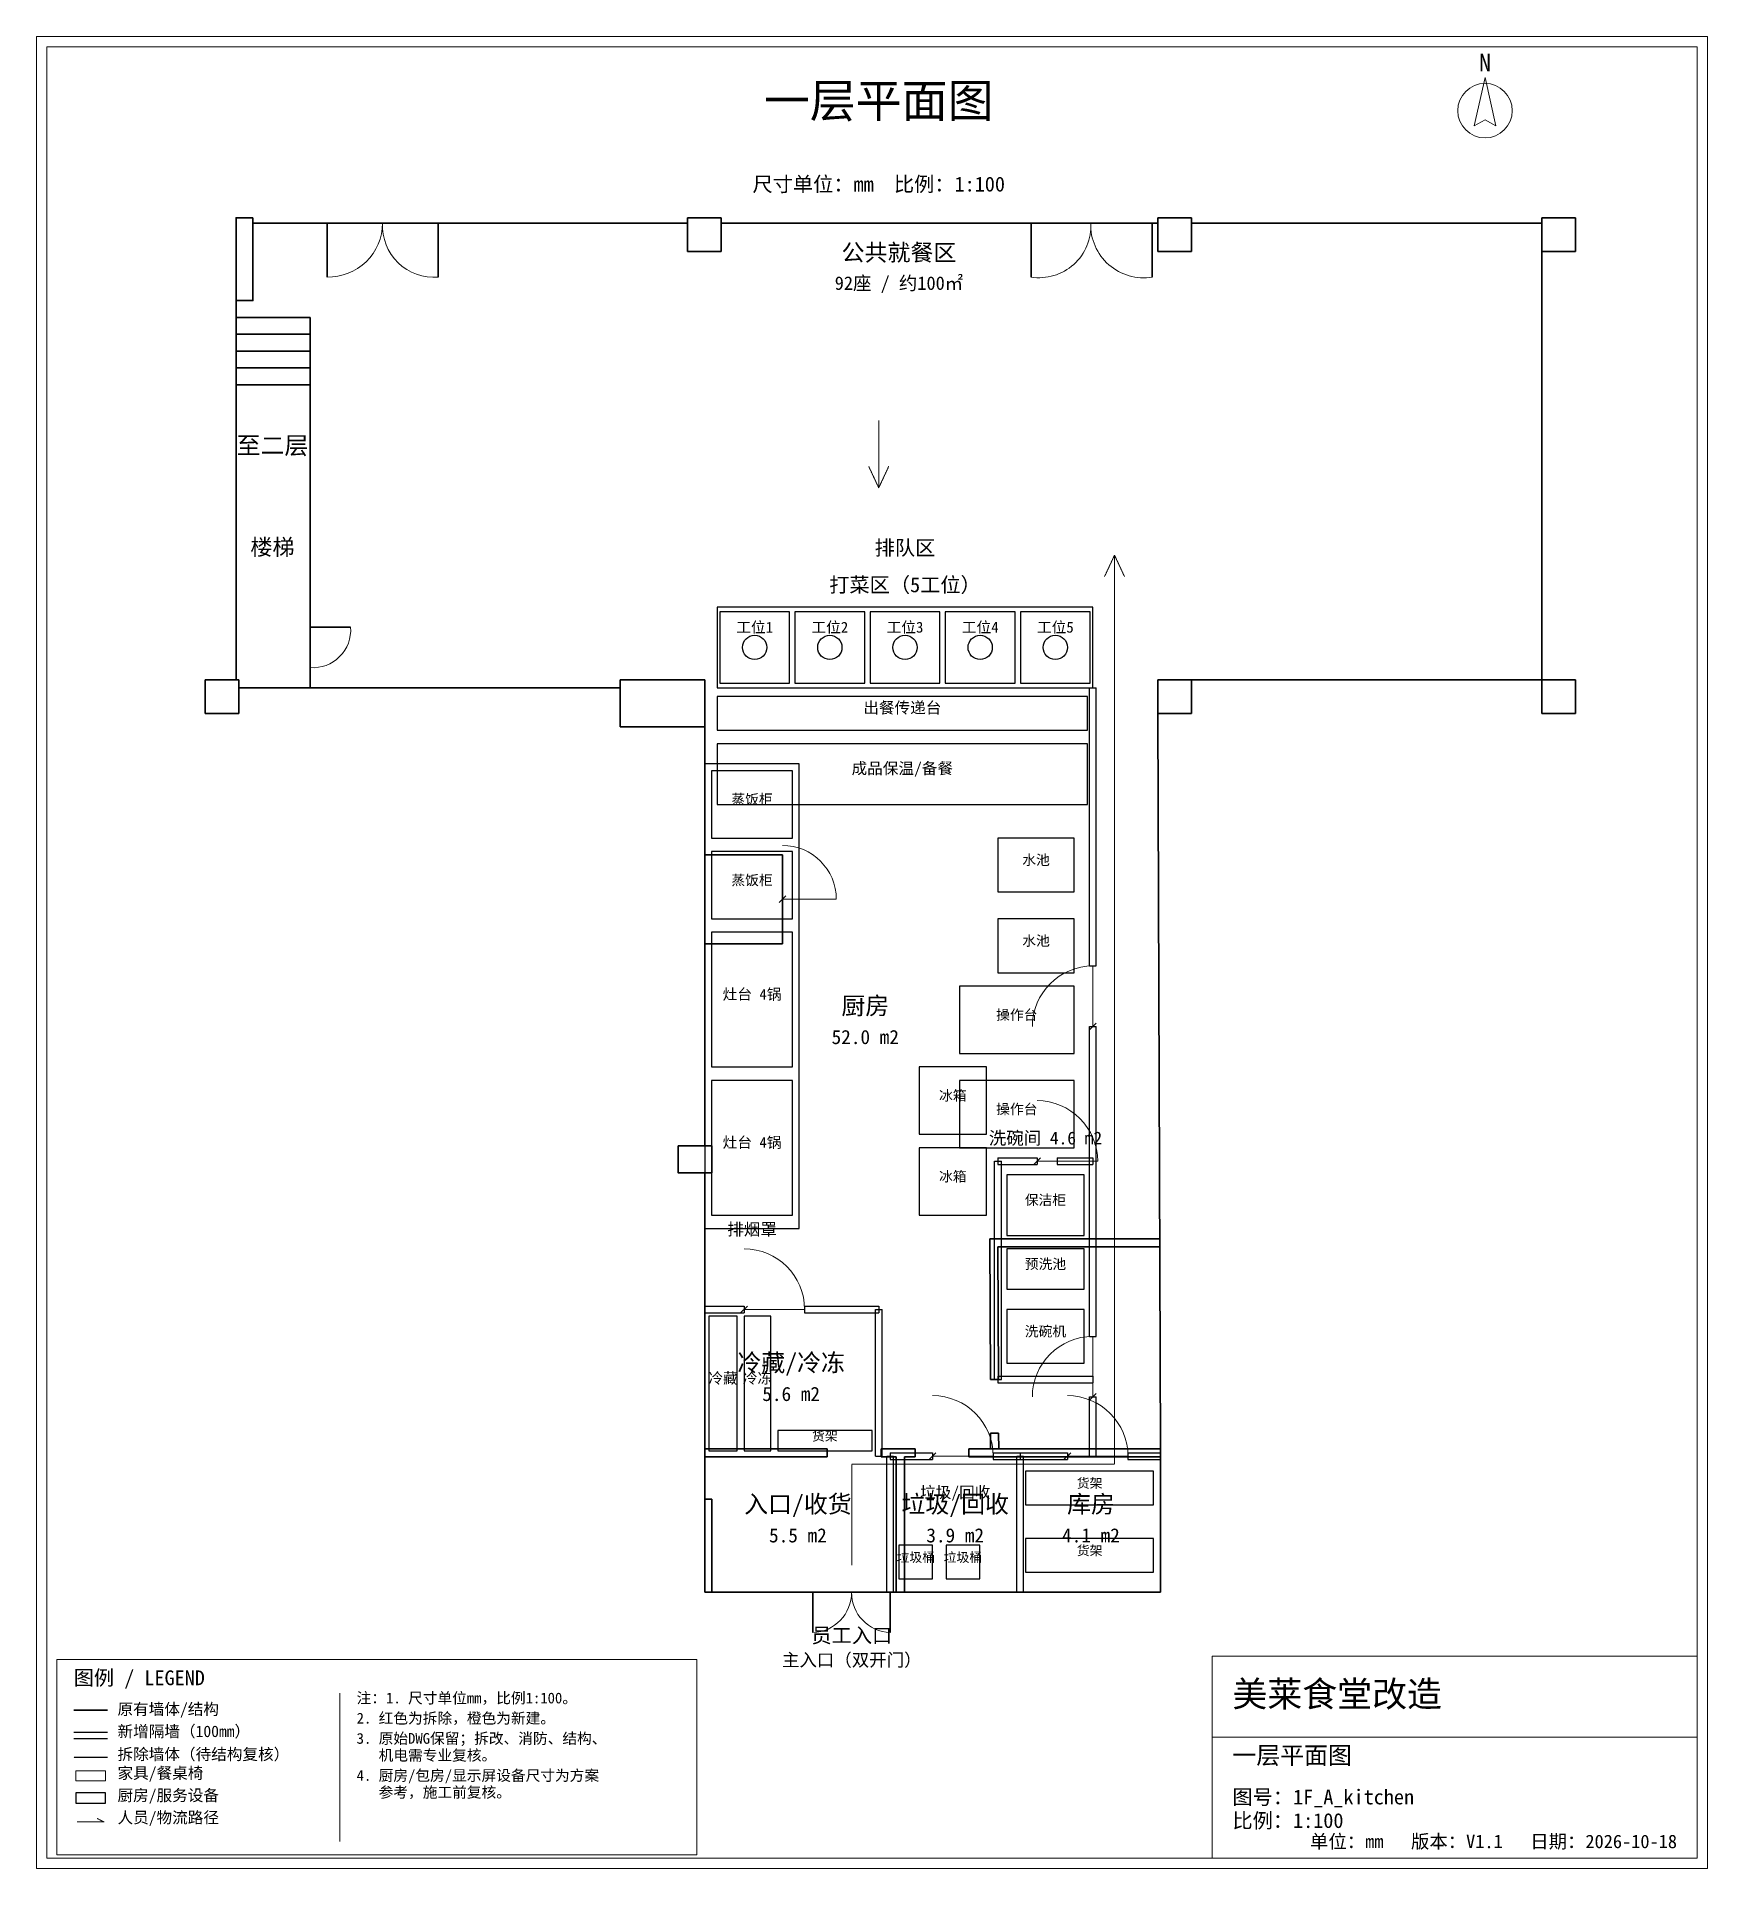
# Model space of a CAD drawing. Header units: millimetres. Extents: x -2500 to 22300, y -3500 to 23700.
import ezdxf
from ezdxf.enums import TextEntityAlignment as Align

# ---------------------------------------------------------------- set-up
doc = ezdxf.new("R2010")
doc.units = ezdxf.units.MM
doc.linetypes.add('DASHED', pattern=[1.524, 1.27, -0.254])
for name, color, linetype, lineweight in [('A-AREA', 5, 'Continuous', 18), ('A-DOOR', 3, 'Continuous', 18), ('A-FURN', 3, 'Continuous', 18), ('A-KITCHEN', 5, 'Continuous', 25), ('A-NOTE', 7, 'Continuous', 13), ('A-PATH', 6, 'DASHED', 18), ('A-SERVING', 30, 'Continuous', 25), ('A-TEXT', 7, 'Continuous', 18), ('A-TITLE', 7, 'Continuous', 18), ('A-WALL-DEMO', 1, 'DASHED', 25), ('A-WALL-EXIST', 7, 'Continuous', 35), ('A-WALL-NEW', 30, 'Continuous', 25)]:
    doc.layers.add(name, color=color, linetype=linetype, lineweight=lineweight)
doc.styles.add('CN', font='simhei.ttf')

msp = doc.modelspace()

# ---------------------------------------------------------------- linework, layer by layer
at = {"layer": 'A-DOOR'}
for p, q in [((8520, 10840), (8620, 10940)), ((8570, 10890), (9370, 10890)), ((13180, 9000), (13180, 9900)), ((13130, 8950), (13230, 9050)), ((12300, 6950), (12400, 7050)), ((12350, 7000), (13250, 7000)), ((7950, 4750), (8050, 4850)), ((8000, 4800), (8900, 4800)), ((13180, 3500), (13180, 4400)), ((13130, 3450), (13230, 3550)), ((10750, 2570), (10850, 2670)), ((10800, 2620), (11700, 2620)), ((12750, 2570), (12850, 2670)), ((12800, 2620), (13700, 2620))]:
    msp.add_line(p, q, dxfattribs=at)
for centre, radius, start, end in [((1828, 20938), 808, 268.7699, 359.4673), ((3394, 20886), 759, 176.6732, 275.0896), ((12381, 20887), 767, 261.0359, 3.1993), ((13933, 20906), 787, 178.2682, 279.3672), ((1602, 14889), 560, 265.7719, 4.2281), ((8570, 10890), 800, 0, 90), ((13180, 9000), 900, 90, 180), ((12350, 7000), 900, 0, 90), ((8000, 4800), 900, 0, 90), ((13180, 3500), 900, 90, 180), ((10800, 2620), 900, 0, 90), ((12800, 2620), 900, 0, 90), ((9000, 596), 596, 272.039, 0.3987), ((10192, 596), 596, 179.6013, 267.961)]:
    msp.add_arc(centre, radius, start, end, dxfattribs=at)
at = {"layer": 'A-FURN'}
msp.add_lwpolyline([(-1920, -2200), (-1480, -2200), (-1480, -2050), (-1920, -2050)], close=True, dxfattribs=at)
at = {"layer": 'A-KITCHEN'}
for points in [[(7600, 13400), (13100, 13400), (13100, 13900), (7600, 13900)], [(7600, 12300), (13100, 12300), (13100, 13200), (7600, 13200)], [(7420, 6000), (8820, 6000), (8820, 12900), (7420, 12900)], [(7520, 11800), (8720, 11800), (8720, 12800), (7520, 12800)], [(11770, 11000), (12900, 11000), (12900, 11800), (11770, 11800)], [(7520, 10600), (8720, 10600), (8720, 11600), (7520, 11600)], [(7520, 8400), (8720, 8400), (8720, 10400), (7520, 10400)], [(11770, 9800), (12900, 9800), (12900, 10600), (11770, 10600)], [(11200, 8600), (12900, 8600), (12900, 9600), (11200, 9600)], [(7520, 6200), (8720, 6200), (8720, 8200), (7520, 8200)], [(10600, 7400), (11600, 7400), (11600, 8400), (10600, 8400)], [(11200, 7200), (12900, 7200), (12900, 8200), (11200, 8200)], [(10600, 6200), (11600, 6200), (11600, 7200), (10600, 7200)], [(11900, 5900), (13050, 5900), (13050, 6800), (11900, 6800)], [(11900, 5100), (13050, 5100), (13050, 5700), (11900, 5700)], [(7480, 2700), (7900, 2700), (7900, 4700), (7480, 4700)], [(8000, 2700), (8400, 2700), (8400, 4700), (8000, 4700)], [(11900, 4000), (13050, 4000), (13050, 4800), (11900, 4800)], [(8500, 2700), (9900, 2700), (9900, 3000), (8500, 3000)], [(12180, 1900), (14080, 1900), (14080, 2400), (12180, 2400)], [(12180, 900), (14080, 900), (14080, 1400), (12180, 1400)], [(10300, 800), (10800, 800), (10800, 1300), (10300, 1300)], [(11000, 800), (11500, 800), (11500, 1300), (11000, 1300)], [(-1920, -2530), (-1480, -2530), (-1480, -2380), (-1920, -2380)]]:
    msp.add_lwpolyline(points, close=True, dxfattribs=at)
at = {"layer": 'A-PATH'}
for p, q in [((10000, 18000), (10000, 17000)), ((10000, 17000), (9852, 17317)), ((10000, 17000), (10148, 17317)), ((13500, 16000), (13352, 15683)), ((13500, 13500), (13500, 16000)), ((13500, 16000), (13648, 15683)), ((13500, 2500), (13500, 13500)), ((9600, 1000), (9600, 2500)), ((9600, 2500), (10800, 2500)), ((10800, 2500), (13500, 2500)), ((-1900, -2810), (-1500, -2810)), ((-1500, -2810), (-1600, -2760))]:
    msp.add_line(p, q, dxfattribs=at)
at = {"layer": 'A-SERVING'}
for points in [[(7600, 14030), (13180, 14030), (13180, 15230), (7600, 15230)], [(7640, 14100), (8676, 14100), (8676, 15160), (7640, 15160)], [(8756, 14100), (9792, 14100), (9792, 15160), (8756, 15160)], [(9872, 14100), (10908, 14100), (10908, 15160), (9872, 15160)], [(10988, 14100), (12024, 14100), (12024, 15160), (10988, 15160)], [(12104, 14100), (13140, 14100), (13140, 15160), (12104, 15160)]]:
    msp.add_lwpolyline(points, close=True, dxfattribs=at)
for centre in [(8158, 14630), (9274, 14630), (10390, 14630), (11506, 14630), (12622, 14630)]:
    msp.add_circle(centre, 180, dxfattribs=at)
at = {"layer": 'A-TITLE'}
for p, q in [((2000, -3100), (2000, -900)), ((14950, -1550), (22150, -1550))]:
    msp.add_line(p, q, dxfattribs=at)
for points in [[(-2500, -3500), (22300, -3500), (22300, 23700), (-2500, 23700)], [(-2350, -3350), (22150, -3350), (22150, 23550), (-2350, 23550)], [(19000, 23095), (18838, 22375), (19000, 22465), (19162, 22375)], [(-2200, -3300), (7300, -3300), (7300, -400), (-2200, -400)], [(14950, -3350), (22150, -3350), (22150, -350), (14950, -350)]]:
    msp.add_lwpolyline(points, close=True, dxfattribs=at)
msp.add_circle((19000, 22600), 405, dxfattribs=at)
at = {"layer": 'A-WALL-DEMO'}
msp.add_line((-1950, -1850), (-1450, -1850), dxfattribs=at)
at = {"layer": 'A-WALL-EXIST'}
for p, q in [((711, 21010), (711, 19780)), ((7161, 21010), (7161, 20510)), ((7161, 21010), (7661, 21010)), ((7661, 21010), (7661, 20510)), ((14141, 21010), (14141, 20510)), ((14141, 21010), (14641, 21010)), ((14641, 21010), (14641, 20510)), ((19841, 21010), (19841, 20510)), ((19841, 21010), (20341, 21010)), ((20341, 21010), (20341, 20510)), ((461, 20930), (461, 14150)), ((711, 20930), (1811, 20930)), ((1811, 20930), (1811, 20130)), ((1811, 20930), (3461, 20930)), ((3461, 20930), (3461, 20130)), ((3461, 20930), (7161, 20930)), ((7661, 20930), (14141, 20930)), ((12261, 20930), (12261, 20130)), ((14061, 20930), (14061, 20130)), ((14641, 20930), (19841, 20930)), ((19841, 14150), (19841, 20930)), ((7161, 20510), (7661, 20510)), ((14141, 20510), (14641, 20510)), ((19841, 20510), (20341, 20510)), ((461, 19530), (1561, 19530)), ((1561, 19530), (1561, 14030)), ((461, 19280), (1561, 19280)), ((461, 19030), (1561, 19030)), ((461, 18780), (1561, 18780)), ((461, 18530), (1561, 18530)), ((1561, 14930), (2161, 14930)), ((0, 14150), (0, 13650)), ((0, 14150), (500, 14150)), ((500, 14150), (500, 13650)), ((6161, 14150), (6161, 13450)), ((6161, 14150), (7421, 14150)), ((7421, 14150), (7421, 13450)), ((14141, 14150), (14141, 13650)), ((14141, 14150), (14641, 14150)), ((14641, 14150), (14641, 13650)), ((14641, 14150), (19841, 14150)), ((19841, 14150), (19841, 13650)), ((19841, 14150), (20341, 14150)), ((20341, 14150), (20341, 13650)), ((500, 14030), (1561, 14030)), ((1561, 14030), (6161, 14030)), ((0, 13650), (500, 13650)), ((14141, 13650), (14641, 13650)), ((14181, 2730), (14141, 13650)), ((19841, 13650), (20341, 13650)), ((6161, 13450), (7421, 13450)), ((7421, 13450), (7421, 11430)), ((7421, 11550), (8571, 11550)), ((7421, 11550), (7421, 10230)), ((8571, 11550), (8571, 10230)), ((8571, 10230), (7421, 10230)), ((7421, 10230), (7421, 7230)), ((7021, 7230), (7021, 6830)), ((7421, 6830), (7421, 2730)), ((11657, 3760), (11649, 5850)), ((11649, 5850), (14181, 5850)), ((11770, 5730), (14181, 5730)), ((11777, 3760), (11770, 5730)), ((11657, 3760), (11777, 3760)), ((7421, 2730), (9235, 2730)), ((7421, 2730), (7421, 1980)), ((9235, 2730), (9235, 2610)), ((10035, 2730), (10539, 2730)), ((10035, 2730), (10035, 2610)), ((10539, 2730), (10539, 2610)), ((11339, 2730), (14181, 2730)), ((11339, 2730), (11339, 2610)), ((11661, 2730), (11660, 2960)), ((11660, 2960), (11780, 2960)), ((11781, 2730), (11780, 2960)), ((14181, 2730), (14181, 600)), ((7421, 2610), (9235, 2610)), ((10035, 2610), (10261, 2610)), ((10261, 2610), (10261, 600)), ((10381, 2610), (10539, 2610)), ((10381, 2610), (10381, 600)), ((11339, 2610), (14181, 2610)), ((7421, 1980), (7521, 1980)), ((7421, 1980), (7421, 600)), ((7521, 1980), (7521, 600)), ((7421, 600), (9021, 600)), ((9021, 600), (10171, 600)), ((9021, 0), (9021, 600)), ((9021, 600), (10171, 600)), ((10171, 600), (14181, 600)), ((10171, 0), (10171, 600)), ((-1950, -1150), (-1450, -1150))]:
    msp.add_line(p, q, dxfattribs=at)
for points in [[(711, 21010), (461, 21010), (461, 19780), (711, 19780)], [(7021, 7230), (7521, 7230), (7521, 6830), (7021, 6830)]]:
    msp.add_lwpolyline(points, close=True, dxfattribs=at)
at = {"layer": 'A-WALL-NEW'}
for p, q in [((13130, 9900), (13130, 14030)), ((13130, 14030), (13230, 14030)), ((13230, 9900), (13230, 14030)), ((13130, 9900), (13230, 9900)), ((13130, 4400), (13130, 9000)), ((13130, 9000), (13230, 9000)), ((13230, 4400), (13230, 9000)), ((11720, 3760), (11720, 7000)), ((11720, 7000), (11820, 7000)), ((11770, 7050), (12350, 7050)), ((11770, 7050), (11770, 6950)), ((11770, 6950), (12350, 6950)), ((11820, 3760), (11820, 7000)), ((12350, 7050), (12350, 6950)), ((12650, 7050), (13180, 7050)), ((12650, 7050), (12650, 6950)), ((12650, 6950), (13180, 6950)), ((13180, 7050), (13180, 6950)), ((7420, 4850), (8000, 4850)), ((7420, 4850), (7420, 4750)), ((7420, 4750), (8000, 4750)), ((8000, 4850), (8000, 4750)), ((8900, 4850), (10000, 4850)), ((8900, 4850), (8900, 4750)), ((8900, 4750), (10000, 4750)), ((9950, 2620), (9950, 4800)), ((9950, 4800), (10050, 4800)), ((10000, 4850), (10000, 4750)), ((10050, 2620), (10050, 4800)), ((13130, 4400), (13230, 4400)), ((11770, 3810), (13180, 3810)), ((11770, 3810), (11770, 3710)), ((13180, 3810), (13180, 3710)), ((11720, 3760), (11820, 3760)), ((11770, 3710), (13180, 3710)), ((13130, 2620), (13130, 3500)), ((13130, 3500), (13230, 3500)), ((13230, 2620), (13230, 3500)), ((9950, 2620), (10050, 2620)), ((10120, 600), (10120, 2620)), ((10120, 2620), (10220, 2620)), ((10170, 2670), (10800, 2670)), ((10170, 2670), (10170, 2570)), ((10170, 2570), (10800, 2570)), ((10220, 600), (10220, 2620)), ((10800, 2670), (10800, 2570)), ((11700, 2670), (12100, 2670)), ((11700, 2670), (11700, 2570)), ((11700, 2570), (12100, 2570)), ((12050, 600), (12050, 2620)), ((12050, 2620), (12150, 2620)), ((12100, 2670), (12800, 2670)), ((12100, 2670), (12100, 2570)), ((12100, 2670), (12100, 2570)), ((12100, 2570), (12800, 2570)), ((12150, 600), (12150, 2620)), ((12800, 2670), (12800, 2570)), ((13130, 2620), (13230, 2620)), ((13700, 2670), (14180, 2670)), ((13700, 2670), (13700, 2570)), ((13700, 2570), (14180, 2570)), ((14180, 2670), (14180, 2570)), ((10120, 600), (10220, 600)), ((12050, 600), (12150, 600)), ((-1950, -1480), (-1450, -1480)), ((-1950, -1570), (-1450, -1570))]:
    msp.add_line(p, q, dxfattribs=at)

# ---------------------------------------------------------------- texts
at = {"layer": 'A-AREA', "style": 'CN'}
for s, height, p in [('公共就餐区', 250, (10300, 20370)), ('92座 / 约100㎡', 200, (10300, 19940)), ('厨房', 260, (9800, 9180)), ('52.0 m2', 210, (9800, 8740)), ('冷藏/冷冻', 260, (8700, 3880)), ('5.6 m2', 210, (8700, 3440)), ('入口/收货', 260, (8800, 1780)), ('垃圾/回收', 260, (11135, 1780)), ('库房', 260, (13150, 1780)), ('5.5 m2', 210, (8800, 1340)), ('3.9 m2', 210, (11135, 1340)), ('4.1 m2', 210, (13150, 1340))]:
    msp.add_text(s, height=height, dxfattribs=at).set_placement(p, align=Align.CENTER)
at = {"layer": 'A-KITCHEN', "style": 'CN'}
for s, height, p in [('出餐传递台', 170, (10350, 13650)), ('成品保温/备餐', 170, (10350, 12750)), ('蒸饭柜', 150, (8120, 12300)), ('水池', 150, (12335, 11400)), ('蒸饭柜', 150, (8120, 11100)), ('水池', 150, (12335, 10200)), ('灶台 4锅', 160, (8120, 9400)), ('操作台', 150, (12050, 9100)), ('冰箱', 150, (11100, 7900)), ('操作台', 150, (12050, 7700)), ('灶台 4锅', 160, (8120, 7200)), ('洗碗间 4.6 m2', 190, (12475, 7250)), ('冰箱', 150, (11100, 6700)), ('保洁柜', 150, (12475, 6350)), ('排烟罩', 180, (8120, 5900)), ('预洗池', 150, (12475, 5400)), ('洗碗机', 150, (12475, 4400)), ('冷藏', 160, (7690, 3700)), ('冷冻', 160, (8200, 3700)), ('货架', 140, (9200, 2850)), ('垃圾/回收', 170, (11135, 2000)), ('货架', 140, (13130, 2150)), ('垃圾桶', 140, (10550, 1050)), ('垃圾桶', 140, (11250, 1050)), ('货架', 140, (13130, 1150))]:
    msp.add_text(s, height=height, dxfattribs=at).set_placement(p, align=Align.CENTER)
at = {"layer": 'A-NOTE', "style": 'CN'}
for s, height, p in [('尺寸单位：mm  比例：1:100', 220, (10000, 21400)), ('主入口（双开门）', 190, (9600, -500))]:
    msp.add_text(s, height=height, dxfattribs=at).set_placement(p, align=Align.CENTER)
for s, height, p in [('原有墙体/结构', 170, (-1300, -1220)), ('注：1. 尺寸单位mm，比例1:100。', 160, (2250, -1050)), ('新增隔墙（100mm）', 170, (-1300, -1550)), ('2. 红色为拆除，橙色为新建。', 160, (2250, -1350)), ('3. 原始DWG保留；拆改、消防、结构、', 160, (2250, -1650)), ('拆除墙体（待结构复核）', 170, (-1300, -1890)), ('   机电需专业复核。', 160, (2250, -1900)), ('家具/餐桌椅', 170, (-1300, -2170)), ('4. 厨房/包房/显示屏设备尺寸为方案', 160, (2250, -2200)), ('厨房/服务设备', 170, (-1300, -2500)), ('   参考，施工前复核。', 160, (2250, -2450)), ('人员/物流路径', 170, (-1300, -2830))]:
    msp.add_text(s, height=height, dxfattribs=at).set_placement(p)
at = {"layer": 'A-SERVING', "style": 'CN'}
for s, height, p in [('打菜区（5工位）', 220, (10390, 15450)), ('工位1', 160, (8158, 14850)), ('工位2', 160, (9274, 14850)), ('工位3', 160, (10390, 14850)), ('工位4', 160, (11506, 14850)), ('工位5', 160, (12622, 14850))]:
    msp.add_text(s, height=height, dxfattribs=at).set_placement(p, align=Align.CENTER)
at = {"layer": 'A-TEXT', "style": 'CN'}
for s, height, p in [('一层平面图', 500, (10000, 22500)), ('至二层', 260, (1000, 17500)), ('楼梯', 240, (1000, 16000)), ('排队区', 220, (10390, 16000)), ('员工入口', 220, (9600, -150))]:
    msp.add_text(s, height=height, dxfattribs=at).set_placement(p, align=Align.CENTER)
at = {"layer": 'A-TITLE', "style": 'CN'}
msp.add_text('N', height=260, dxfattribs=at).set_placement((19000, 23185), align=Align.CENTER)
for s, height, p in [('图例 / LEGEND', 220, (-1950, -780)), ('美莱食堂改造', 380, (15250, -1100)), ('一层平面图', 260, (15250, -1950)), ('图号：1F_A_kitchen', 220, (15250, -2550)), ('比例：1:100', 220, (15250, -2900))]:
    msp.add_text(s, height=height, dxfattribs=at).set_placement(p)
msp.add_text('单位：mm   版本：V1.1   日期：2026-10-18', height=200, dxfattribs=at).set_placement((21850, -3200), align=Align.RIGHT)

doc.saveas('drawing.dxf')
